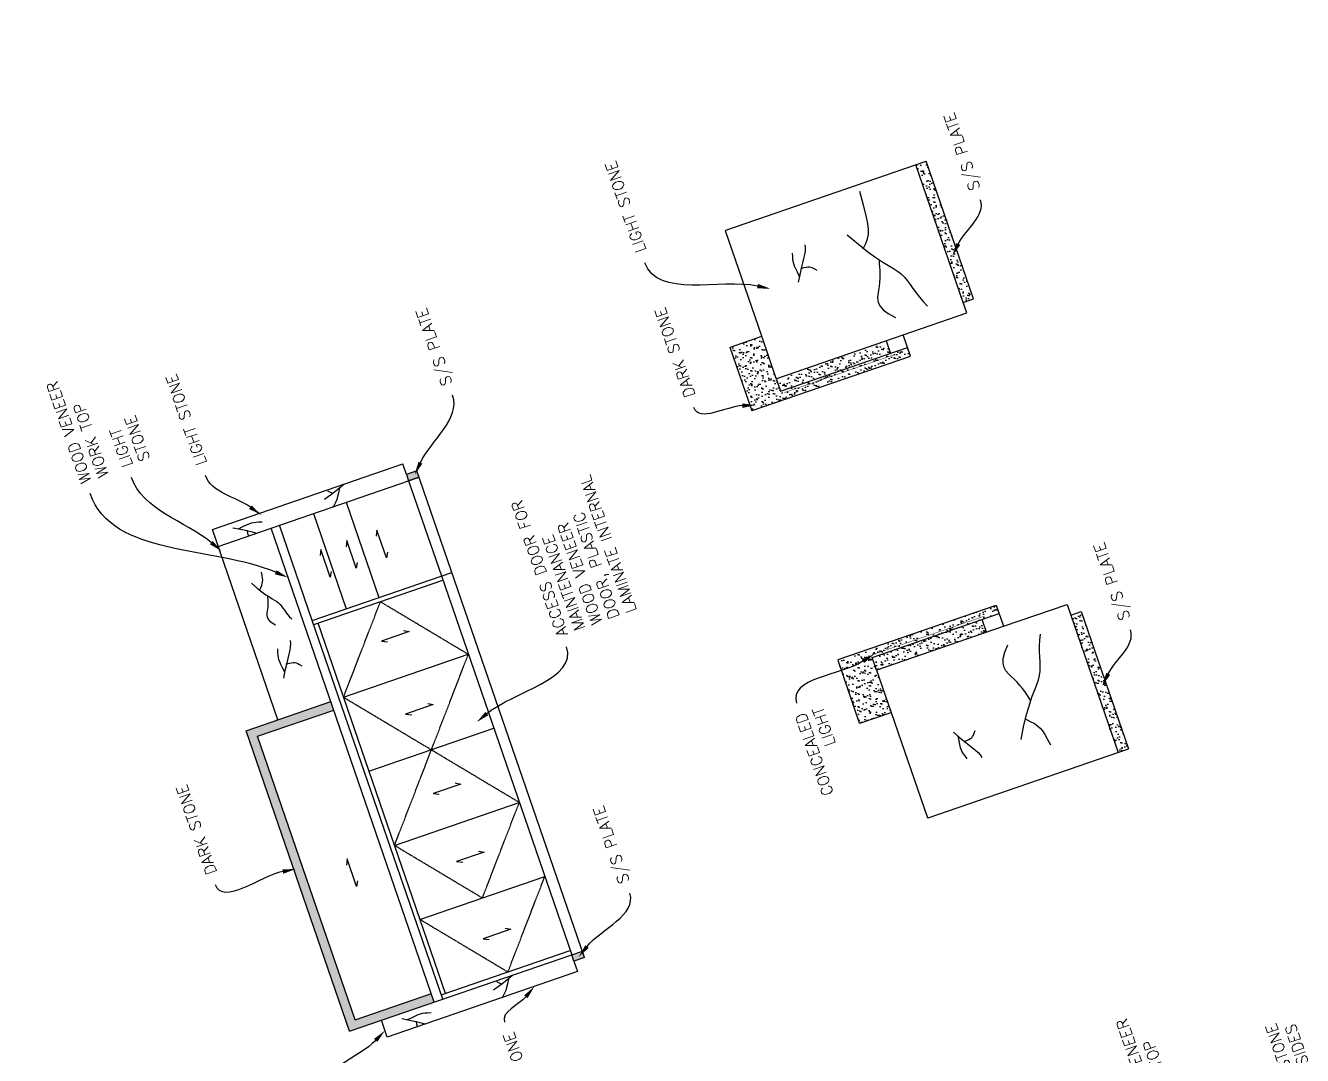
# Model space of a CAD drawing. Extents: x 760773 to 1075934, y 719259 to 1013331.
# Drawn here: x 816155 to 821862, y 824930 to 829532 of the extents above; entities that cross this region are included whole.
import ezdxf
from ezdxf import colors
from ezdxf.entities.mleader import LeaderData, LeaderLine
from ezdxf.math import Vec2, Vec3

# ---------------------------------------------------------------- set-up
doc = ezdxf.new("R2010")
doc.units = 0
doc.header["$MEASUREMENT"] = 0
doc.linetypes.add('CENTERX2', pattern=[4, 2.5, -0.5, 0.5, -0.5])
for name, color, linetype in [('A-TEXT', 7, 'Continuous'), ('EXIST1', 14, 'Continuous'), ('MED', 7, 'Continuous'), ('THICK', 1, 'Continuous'), ('THIN', 2, 'Continuous')]:
    doc.layers.add(name, color=color, linetype=linetype)
doc.styles.add('STANDARD1', font='romans')
pattern_1 = [(236.5, (813807.663, 818022.81), (13.73748, -36.02678), [0, -30.4, 0, -34, 0, -32.5]), (206.5, (813807.663, 818022.81), (-15.09112, -64.8915), [0, -16.4, 0, -27.4, 0, -10.5]), (166.5, (813830.923, 818030.82), (-58.85273, -20.38432), [0, -10, 0, -36, 0, -47]), (156.5, (813830.923, 818030.82), (-51.1321, -36.17115), [0, -5, 0, -23.6, 0, -27])]
pattern_2 = [(236.5, (814247.836, 817654.17), (13.73748, -36.02678), [0, -30.4, 0, -34, 0, -32.5]), (206.5, (814247.836, 817654.17), (-15.09112, -64.89149), [0, -16.4, 0, -27.4, 0, -10.5]), (166.5, (814271.096, 817662.18), (-58.85273, -20.38432), [0, -10, 0, -36, 0, -47]), (156.5, (814271.096, 817662.18), (-51.1321, -36.17115), [0, -5, 0, -23.6, 0, -27])]
pattern_3 = [(236.5, (814322.315, 817437.87), (13.73748, -36.02678), [0, -30.4, 0, -34, 0, -32.5]), (206.5, (814322.315, 817437.87), (-15.09112, -64.8915), [0, -16.4, 0, -27.4, 0, -10.5]), (166.5, (814345.574, 817445.878), (-58.85273, -20.38432), [0, -10, 0, -36, 0, -47]), (156.5, (814345.574, 817445.88), (-51.1321, -36.17115), [0, -5, 0, -23.6, 0, -27])]

msp = doc.modelspace()

# ---------------------------------------------------------------- hatches: boundary and pattern name
at = {"layer": 'THIN'}
h = msp.add_hatch(dxfattribs=at)
h.set_pattern_fill('AR-SAND', color=256, scale=20)
h.set_pattern_definition(pattern_2)
h.paths.add_polyline_path([(820344.84691, 828294.91689), (820392.12283, 828311.1953), (820180.50353, 828925.78237), (820133.2276, 828909.50396)])
h = msp.add_hatch(dxfattribs=at)
h.set_pattern_fill('AR-SAND', color=256, scale=20)
h.set_pattern_definition(pattern_2)
h.paths.add_polyline_path([(819510.1586, 827954.62962), (819445.04496, 828143.73334), (819303.21718, 828094.89811), (819400.88762, 827811.24254), (820110.02656, 828055.41866), (820097.00383, 828093.2394), (820021.36234, 828067.19395), (820001.82825, 828123.92506)])
h = msp.add_hatch(dxfattribs=at)
h.set_pattern_fill('AR-SAND', color=256, scale=20)
h.set_pattern_definition(pattern_1)
h.paths.add_polyline_path([(818606.03499, 825351.43988), (818653.31092, 825367.71829), (818643.54388, 825396.08385), (818596.26795, 825379.80544)])
h.paths.add_polyline_path([(817866.99528, 827497.76705), (817914.27121, 827514.04546), (817904.50417, 827542.41102), (817857.22824, 827526.13261)])
h = msp.add_hatch(dxfattribs=at)
h.set_pattern_fill('AR-SAND', color=256, scale=20)
h.set_pattern_definition(pattern_3)
h.paths.add_polyline_path([(819958.68814, 826652.00525), (820023.80177, 826462.90153), (819881.97398, 826414.06631), (819784.30354, 826697.72188), (820493.44247, 826941.898), (820506.46519, 826904.07725), (820430.82371, 826878.0318), (820450.3578, 826821.30069)])
h = msp.add_hatch(dxfattribs=at)
h.set_pattern_fill('AR-SAND', color=256, scale=20)
h.set_pattern_definition(pattern_3)
h.paths.add_polyline_path([(821037.55256, 826283.15358), (821084.82849, 826299.43199), (820873.20919, 826914.01906), (820825.93326, 826897.74066)])
h = msp.add_hatch(dxfattribs=at)
h.set_pattern_fill('AR-SAND', color=256, scale=20)
h.set_pattern_definition(pattern_1)
h.paths.add_polyline_path([(817192.01013, 826355.79724), (817532.39682, 826473.00177), (817519.37409, 826510.82252), (817141.16666, 826380.59526), (817603.47344, 825037.95888), (817981.68087, 825168.18614), (817968.65815, 825206.00688), (817628.27146, 825088.80235)])

# ---------------------------------------------------------------- linework, layer by layer
at = {"layer": 'EXIST1'}
for points in [[(819898.7518, 828533.67411), (819909.89291, 828558.29112), (819917.66631, 828579.03454), (819921.89582, 828598.92061), (819922.40528, 828620.96555), (819919.01854, 828648.18557), (819911.55944, 828683.5969), (819899.85182, 828730.21577), (819883.71951, 828791.05839)], [(819609.95304, 828384.67554), (819616.47883, 828418.79666), (819622.9, 828447.45911), (819628.86006, 828471.50572), (819634.00254, 828491.77931), (819637.97093, 828509.1227), (819640.40878, 828524.37871), (819640.95958, 828538.39016), (819639.26686, 828551.99988)], [(819827.12431, 828596.91291), (819876.97941, 828554.52599), (819919.62852, 828521.16994), (819955.85916, 828495.26454), (819986.45888, 828475.22954), (820012.21521, 828459.48473), (820033.91569, 828446.44987), (820052.34785, 828434.54474), (820068.29924, 828422.18909), (820082.52786, 828408.11736), (820095.67367, 828392.32251), (820108.34708, 828375.11219), (820121.15853, 828356.79403), (820134.71845, 828337.67565), (820149.63725, 828318.06468), (820166.52537, 828298.26877), (820185.99323, 828278.59553)], [(819614.42917, 828410.40677), (819604.62365, 828429.86204), (819597.23637, 828445.04123), (819591.90142, 828457.16863), (819588.25288, 828467.4685), (819585.92485, 828477.16511), (819584.55142, 828487.48275), (819583.76666, 828499.64569), (819583.20467, 828514.8782)], [(819968.53801, 828486.96314), (819969.4005, 828479.00388), (819970.46945, 828467.88804), (819971.53849, 828454.16477), (819972.40123, 828438.38316), (819972.8513, 828421.09236), (819972.68233, 828402.84148), (819971.68794, 828384.17965), (819969.66176, 828365.65599), (819966.69214, 828347.69954), (819964.04636, 828330.25903), (819963.2864, 828313.16308), (819965.97426, 828296.24034), (819973.67195, 828279.31944), (819987.94146, 828262.22902), (820010.34479, 828244.79771), (820042.44394, 828226.85416)], [(819620.80347, 828447.04967), (819633.71578, 828450.65361), (819643.80263, 828453.13154), (819651.88855, 828454.3915), (819658.79804, 828454.34156), (819665.35564, 828452.88977), (819672.38585, 828449.9442), (819680.7132, 828445.4129), (819691.16218, 828439.20393)], [(817578.06011, 827481.53577), (817551.30023, 827459.383), (817528.09709, 827441.3724), (817508.18884, 827426.62711), (817491.87705, 827414.68286)], [(817558.22326, 827464.54664), (817553.3945, 827443.3019), (817549.42421, 827426.89407), (817545.8149, 827414.1462), (817542.06908, 827403.88131), (817537.68926, 827394.92244), (817532.17796, 827386.09263), (817528.70129, 827381.28309)], [(817529.9743, 827440.35302), (817517.72355, 827445.79682), (817508.36835, 827450.30957), (817505.80575, 827451.83094)], [(817081.78107, 827287.91963), (817115.90218, 827281.39384), (817144.56464, 827274.97267), (817168.61125, 827269.01261), (817188.20795, 827264.04183)], [(817107.51229, 827283.4435), (817126.96756, 827293.24902), (817142.14676, 827300.6363), (817154.27415, 827305.97125), (817164.57402, 827309.61979), (817174.27064, 827311.94782), (817184.58828, 827313.32126), (817196.75122, 827314.10601), (817211.98372, 827314.668)], [(817144.1552, 827277.0692), (817147.75914, 827264.1569), (817150.23706, 827254.07004), (817150.6959, 827251.12539)], [(817200.88485, 827007.89196), (817206.4872, 827020.10813), (817210.59645, 827029.83349), (817213.31529, 827038.02215), (817214.74639, 827045.62819), (817214.99244, 827053.60572), (817214.15612, 827062.90883), (817212.34012, 827074.49161), (817209.64711, 827089.30817)], [(817165.0711, 827039.51137), (817189.99865, 827018.3179), (817211.32321, 827001.63988), (817229.43853, 826988.68718), (817244.73839, 826978.66968), (817257.61655, 826970.79727), (817268.46679, 826964.27985), (817277.68287, 826958.32728), (817285.65857, 826952.14946), (817292.77288, 826945.11359), (817299.34578, 826937.21616), (817305.68249, 826928.611), (817312.08821, 826919.45192), (817318.86817, 826909.89273), (817326.32757, 826900.08725), (817334.77163, 826890.18929), (817344.50556, 826880.35267)], [(817235.77795, 826984.53648), (817236.2092, 826980.55685), (817236.74367, 826974.99893), (817237.27819, 826968.13729), (817237.70956, 826960.24649), (817237.9346, 826951.60109), (817237.85011, 826942.47565), (817237.35292, 826933.14473), (817236.33983, 826923.8829), (817234.85502, 826914.90468), (817233.53213, 826906.18442), (817233.15215, 826897.63645), (817234.49608, 826889.17508), (817238.34492, 826880.71463), (817245.47968, 826872.16942), (817256.68134, 826863.45377), (817272.73092, 826854.48199)], [(817309.42658, 826616.01382), (817315.95237, 826650.13494), (817322.37354, 826678.79739), (817328.3336, 826702.844), (817333.47608, 826723.11759), (817337.44448, 826740.46098), (817339.88232, 826755.71699), (817340.43312, 826769.72844), (817338.7404, 826783.33816)], [(820603.88961, 826341.02269), (820617.07997, 826405.1179), (820630.15189, 826457.66024), (820642.75307, 826500.37979), (820654.5312, 826535.00665), (820665.13399, 826563.27091), (820674.20914, 826586.90267), (820681.40435, 826607.63201), (820686.36732, 826627.18905), (820688.9162, 826647.03774), (820689.55096, 826667.57761), (820688.94202, 826688.94206), (820687.75979, 826711.26449), (820686.6747, 826734.6783), (820686.35716, 826759.31688), (820687.4776, 826785.31364), (820690.70643, 826812.80198)], [(817313.90271, 826641.74505), (817304.09719, 826661.20032), (817296.70991, 826676.37951), (817291.37496, 826688.50691), (817287.72642, 826698.80678), (817285.3984, 826708.50339), (817284.02496, 826718.82103), (817283.2402, 826730.98397), (817282.67821, 826746.21648)], [(820647.63328, 826514.72726), (820643.41273, 826521.53025), (820637.41148, 826530.94775), (820629.805, 826542.42001), (820620.76872, 826555.38724), (820610.4781, 826569.28967), (820599.10859, 826583.56753), (820586.83563, 826597.66104), (820573.83468, 826611.01045), (820560.43949, 826623.33204), (820547.61713, 826635.44644), (820536.49296, 826648.45036), (820528.19234, 826663.44047), (820523.84066, 826681.5135), (820524.56327, 826703.76612), (820531.48556, 826731.29504), (820545.73288, 826765.19696)], [(817320.27702, 826678.38795), (817333.18932, 826681.99189), (817343.27617, 826684.46982), (817351.36209, 826685.72978), (817358.27159, 826685.67984), (817364.82918, 826684.22805), (817371.8594, 826681.28248), (817380.18674, 826676.75118), (817390.63573, 826670.54221)], [(820621.39914, 826434.95382), (820645.27062, 826422.59919), (820663.72195, 826412.33163), (820678.08977, 826402.7739), (820689.71072, 826392.54876), (820699.92141, 826380.27897), (820710.05849, 826364.58729), (820721.45858, 826344.09648), (820735.45831, 826317.42931)], [(820349.04155, 826332.09274), (820361.43539, 826337.2024), (820370.9095, 826341.45986), (820378.057, 826345.44518), (820383.47101, 826349.73845), (820387.74466, 826354.91973), (820391.47107, 826361.5691), (820395.24335, 826370.26664), (820399.65464, 826381.59242)], [(820302.08994, 826374.56403), (820328.23939, 826351.6939), (820350.94571, 826333.06085), (820370.44687, 826317.78124), (820386.98087, 826304.97146), (820400.78566, 826293.74787), (820412.09925, 826283.22686), (820421.1596, 826272.52479), (820428.20469, 826260.75804)], [(820321.4589, 826357.04333), (820325.70991, 826335.67549), (820329.2339, 826319.16605), (820332.49627, 826306.32501), (820335.96241, 826295.96234), (820340.09774, 826286.88803), (820345.36763, 826277.91204), (820352.23748, 826267.84437), (820361.1727, 826255.495)], [(818333.37823, 825287.93268), (818306.61835, 825265.77991), (818283.41521, 825247.7693), (818263.50696, 825233.02402), (818247.19517, 825221.07976)], [(818285.29242, 825246.74993), (818273.04167, 825252.19373), (818263.68647, 825256.70647), (818261.12387, 825258.22784)], [(818313.54137, 825270.94354), (818308.71262, 825249.6988), (818304.74233, 825233.29098), (818301.13302, 825220.5431), (818297.3872, 825210.27821), (818293.00738, 825201.31935), (818287.49608, 825192.48954), (818284.01941, 825187.67999)], [(817862.83041, 825089.8404), (817882.28568, 825099.64593), (817897.46488, 825107.03321), (817909.59227, 825112.36816), (817919.89214, 825116.01669), (817929.58876, 825118.34472), (817939.9064, 825119.71816), (817952.06933, 825120.50292), (817967.30184, 825121.06491)], [(817837.09919, 825094.31654), (817871.2203, 825087.79075), (817899.88276, 825081.36958), (817923.92937, 825075.40951), (817943.52607, 825070.43873)], [(817899.47332, 825083.4661), (817903.07726, 825070.5538), (817905.55518, 825060.46695), (817906.01402, 825057.5223)]]:
    msp.add_lwpolyline(points, dxfattribs=at)
at = {"layer": 'MED'}
for p, q in [((820344.84691, 828294.91689), (820133.2276, 828909.50396)), ((819512.04963, 827955.28076), (820077.46974, 828149.97052)), ((819510.1586, 827954.62962), (819445.04496, 828143.73334)), ((819529.69268, 827897.89851), (820097.00383, 828093.2394)), ((820001.82825, 828123.92506), (820021.36234, 828067.19395)), ((819512.04963, 827955.28076), (819509.50746, 827956.52066)), ((819510.1586, 827954.62962), (819529.69268, 827897.89851)), ((817857.22824, 827526.13261), (817866.99528, 827497.76705)), ((817252.40821, 827286.14775), (817914.27121, 827514.04546)), ((817436.73462, 826873.68712), (817290.22895, 827299.17048)), ((818013.50095, 827072.28369), (818596.26795, 825379.80544)), ((819939.15405, 826708.73636), (820506.46519, 826904.07725)), ((820825.93326, 826897.74066), (821037.55256, 826283.15358)), ((818031.90063, 825206.6306), (817462.15635, 826861.28811)), ((819960.57918, 826652.65638), (820525.99928, 826847.34614)), ((820450.3578, 826821.30069), (820430.82371, 826878.0318)), ((817576.10521, 826530.35661), (818133.96117, 826722.44182)), ((819958.68814, 826652.00525), (819939.15405, 826708.73636)), ((819958.68814, 826652.00525), (820023.80177, 826462.90153)), ((819960.57918, 826652.65638), (819959.33927, 826650.11421)), ((817192.01013, 826355.79724), (817532.39682, 826473.00177)), ((817690.05406, 826199.42511), (818247.91002, 826391.51032)), ((817628.27146, 825088.80235), (817192.01013, 826355.79724)), ((817804.00292, 825868.4936), (818361.85888, 826060.57882)), ((817917.95177, 825537.5621), (818475.80773, 825729.64731)), ((818012.99025, 825200.11924), (818589.75658, 825398.71581)), ((818606.03499, 825351.43988), (818596.26795, 825379.80544)), ((817628.27146, 825088.80235), (817968.65815, 825206.00688))]:
    msp.add_line(p, q, dxfattribs=at)
at = {"layer": 'THICK'}
for p, q in [((819284.15192, 828617.14376), (820180.50353, 828925.78237)), ((820392.12283, 828311.1953), (820180.50353, 828925.78237)), ((819284.15192, 828617.14376), (819282.91202, 828614.60159)), ((819445.04496, 828143.73334), (819282.91202, 828614.60159)), ((820344.84691, 828294.91689), (820392.12283, 828311.1953)), ((820361.12531, 828247.64096), (820344.84691, 828294.91689)), ((820077.46974, 828149.97052), (820361.12531, 828247.64096)), ((820110.02656, 828055.41866), (820077.46974, 828149.97052)), ((819305.10822, 828095.54925), (819303.86831, 828093.00708)), ((819400.23649, 827813.13358), (819303.86831, 828093.00708)), ((819305.10822, 828095.54925), (819445.04496, 828143.73334)), ((819402.77866, 827811.89368), (820110.02656, 828055.41866)), ((819402.77866, 827811.89368), (819400.23649, 827813.13358)), ((816989.98311, 827280.3972), (817840.94983, 827573.40854)), ((818653.31092, 825367.71829), (817904.50417, 827542.41102)), ((817282.99445, 826429.43048), (816989.98311, 827280.3972)), ((817016.02856, 827204.75571), (817252.40821, 827286.14775)), ((817981.68087, 825168.18614), (817252.40821, 827286.14775)), ((817436.73462, 826873.68712), (818060.77688, 827088.5621)), ((819786.19457, 826698.37302), (820493.44247, 826941.898)), ((820493.44247, 826941.898), (820525.99928, 826847.34614)), ((820525.99928, 826847.34614), (820809.65486, 826945.01658)), ((820809.65486, 826945.01658), (820825.93326, 826897.74066)), ((820825.93326, 826897.74066), (820873.20919, 826914.01906)), ((820873.20919, 826914.01906), (821084.82849, 826299.43199)), ((818019.50162, 825181.20887), (817436.73462, 826873.68712)), ((819786.19457, 826698.37302), (819784.95467, 826695.83084)), ((819784.95467, 826695.83084), (819881.32285, 826415.95734)), ((817141.16666, 826380.59526), (817519.37409, 826510.82252)), ((819883.86502, 826414.71744), (820023.80177, 826462.90153)), ((820023.80177, 826462.90153), (820185.93471, 825992.03328)), ((817603.47344, 825037.95888), (817141.16666, 826380.59526)), ((819883.86502, 826414.71744), (819881.32285, 826415.95734)), ((820188.47688, 825990.79338), (821084.82849, 826299.43199)), ((820188.47688, 825990.79338), (820185.93471, 825992.03328)), ((817603.47344, 825037.95888), (818643.54388, 825396.08385)), ((818622.3134, 825304.16395), (817771.34668, 825011.15262)), ((817771.34668, 825011.15262), (817745.30123, 825086.7941))]:
    msp.add_line(p, q, dxfattribs=at)
for points in [[(817904.50417, 827542.41102), (817857.22824, 827526.13261), (817840.94983, 827573.40854)], [(818653.31092, 825367.71829), (818606.03499, 825351.43988), (818622.3134, 825304.16395)]]:
    msp.add_lwpolyline(points, dxfattribs=at)
at = {"layer": 'THIN'}
for p, q in [((817914.27121, 827514.04546), (817866.99528, 827497.76705)), ((817866.99528, 827497.76705), (818013.50095, 827072.28369)), ((817441.51192, 827351.26138), (817588.01759, 826925.77802)), ((817588.0673, 827401.72444), (817734.57297, 826976.24109)), ((817443.24598, 826854.77675), (818020.01231, 827053.37332))]:
    msp.add_line(p, q, dxfattribs=at)
at = {"layer": 'THIN', "linetype": 'CENTERX2', "lineweight": 0, "ltscale": 0.2, "const_width": 2}
for points in [[(820041.28983, 828062.513), (819545.82353, 827891.91027)], [(820443.64491, 826893.98903), (819948.1786, 826723.3863)]]:
    msp.add_lwpolyline(points, dxfattribs=at)
at = {"layer": 'THIN'}
for points in [[(817637.90476, 827132.69725), (817633.3128, 827107.52683), (817590.76183, 827231.10383), (817587.88088, 827203.32713)], [(817772.30836, 827178.97612), (817767.7164, 827153.8057), (817725.16542, 827277.3827), (817722.28448, 827249.606)], [(817521.31365, 827092.55171), (817516.72169, 827067.3813), (817474.17072, 827190.9583), (817471.28977, 827163.18159)], [(817843.97432, 826828.35188), (817869.14474, 826823.75992), (817745.56774, 826781.20895), (817773.34444, 826778.328)], [(817952.2729, 826502.55202), (817977.44332, 826497.96006), (817853.86632, 826455.40908), (817881.64302, 826452.52813)], [(818074.60411, 826147.2764), (818099.77452, 826142.68444), (817976.19752, 826100.13347), (818003.97423, 826097.25252)], [(817639.24524, 825709.58671), (817634.65328, 825684.41629), (817592.10231, 825807.99329), (817589.22136, 825780.21659)], [(818179.3338, 825843.11928), (818204.50422, 825838.52732), (818080.92722, 825795.97635), (818108.70392, 825793.0954)], [(818298.14476, 825498.06721), (818323.31517, 825493.47525), (818199.73818, 825450.92427), (818227.51488, 825448.04333)]]:
    msp.add_lwpolyline(points, dxfattribs=at)
at = {"layer": 'THIN', "linetype": 'CENTERX2'}
for points in [[(817576.10521, 826530.35661), (817741.08433, 826957.33071), (818133.96117, 826722.44182)], [(817576.10521, 826530.35661), (817968.98204, 826295.46771), (818133.96117, 826722.44182)], [(817804.00292, 825868.4936), (817968.98204, 826295.46771), (818361.85888, 826060.57882)], [(817804.00292, 825868.4936), (818196.87975, 825633.60471), (818361.85888, 826060.57882)], [(817917.95177, 825537.5621), (818310.8286, 825302.67321), (818475.80773, 825729.64731)]]:
    msp.add_lwpolyline(points, dxfattribs=at)

# ---------------------------------------------------------------- leaders
at = {"layer": 'A-TEXT'}
ml = msp.add_multileader_mtext('Standard', dxfattribs=at)
ml.set_content('S/S PLATE', color=256, style='STANDARD1')
ml.set_leader_properties()
ml.build(insert=Vec2(0, 0))
ml.multileader.update_dxf_attribs({"leader_type": 2, "dogleg_length": 100, "arrow_head_size": 60})
ctx = ml.context
ctx.base_point, ctx.char_height, ctx.arrow_head_size, ctx.landing_gap_size, ctx.plane_origin, ctx.plane_x_axis, ctx.plane_y_axis = Vec3(820422.75278, 828752.63626), 50, 60, 50, Vec3(819379.05918, 828976.05542), Vec3(-0.3255681545, 0.9455185756), Vec3(-0.9455185756, -0.3255681545)
notes = []
notes.append((ctx, [(1, (1, 1, 0), (820455.30959, 828658.0844), (-0.3255681545, 0.9455185756), 100, [(0, [(820296.7107, 828502.30111)], 0, [])])]))
ctx.mtext.insert, ctx.mtext.text_direction, ctx.mtext.rotation, ctx.mtext.width, ctx.mtext.line_spacing_factor, ctx.mtext.flow_direction = Vec3(820374.95709, 828789.05992), Vec3(-0.3255681545, 0.9455185756), 1.9024088847, 763.4386165, 0.975, 5
ml = msp.add_multileader_mtext('Standard', dxfattribs=at)
ml.set_content('LIGHT STONE ', color=256, style='STANDARD1')
ml.set_leader_properties()
ml.build(insert=Vec2(0, 0))
ml.multileader.update_dxf_attribs({"leader_type": 2, "dogleg_length": 100, "arrow_head_size": 60})
ctx = ml.context
ctx.base_point, ctx.char_height, ctx.arrow_head_size, ctx.landing_gap_size, ctx.plane_origin, ctx.plane_x_axis, ctx.plane_y_axis = Vec3(818922.8418, 828472.39547), 50, 60, 50, Vec3(817776.88043, 828660.60101), Vec3(-0.3255681545, 0.9455185756), Vec3(-0.9455185756, -0.3255681545)
notes.append((ctx, [(1, (1, 1, 0), (818955.39862, 828377.84362), (-0.3255681545, 0.9455185756), 100, [(0, [(819485.14774, 828355.64431)], 0, [])])]))
ctx.mtext.insert, ctx.mtext.text_direction, ctx.mtext.rotation, ctx.mtext.width, ctx.mtext.line_spacing_factor, ctx.mtext.flow_direction = Vec3(818882.92543, 828511.5322), Vec3(-0.3255681545, 0.9455185756), 1.9024088847, 763.4386165, 0.975, 5
ml = msp.add_multileader_mtext('Standard', dxfattribs=at)
ml.set_content('S/S PLATE', color=256, style='STANDARD1')
ml.set_leader_properties()
ml.build(insert=Vec2(0, 0))
ml.multileader.update_dxf_attribs({"leader_type": 2, "dogleg_length": 100, "arrow_head_size": 60})
ctx = ml.context
ctx.base_point, ctx.char_height, ctx.arrow_head_size, ctx.landing_gap_size, ctx.plane_origin, ctx.plane_x_axis, ctx.plane_y_axis = Vec3(818063.9264, 827879.68803), 50, 60, 50, Vec3(816917.96502, 828067.89357), Vec3(-0.3255681545, 0.9455185756), Vec3(-0.9455185756, -0.3255681545)
notes.append((ctx, [(1, (1, 1, 0), (818096.48321, 827785.13618), (-0.3255681545, 0.9455185756), 100, [(0, [(817893.87413, 827524.44328)], 0, [])])]))
ctx.mtext.insert, ctx.mtext.text_direction, ctx.mtext.rotation, ctx.mtext.width, ctx.mtext.line_spacing_factor, ctx.mtext.flow_direction = Vec3(818016.13071, 827916.11169), Vec3(-0.3255681545, 0.9455185756), 1.9024088847, 763.4386165, 0.975, 5
ml = msp.add_multileader_mtext('Standard', dxfattribs=at)
ml.set_content('DARK STONE ', color=256, style='STANDARD1')
ml.set_leader_properties()
ml.build(insert=Vec2(0, 0))
ml.multileader.update_dxf_attribs({"leader_type": 2, "dogleg_length": 100, "arrow_head_size": 60})
ctx = ml.context
ctx.base_point, ctx.char_height, ctx.arrow_head_size, ctx.landing_gap_size, ctx.plane_origin, ctx.plane_x_axis, ctx.plane_y_axis = Vec3(819142.17107, 827824.97354), 50, 60, 50, Vec3(817930.81036, 828203.11255), Vec3(-0.3255681545, 0.9455185756), Vec3(-0.9455185756, -0.3255681545)
notes.append((ctx, [(1, (1, 1, 0), (819174.72789, 827730.42168), (-0.3255681545, 0.9455185756), 100, [(0, [(819418.34629, 827835.8295)], 0, [])])]))
ctx.mtext.insert, ctx.mtext.text_direction, ctx.mtext.rotation, ctx.mtext.width, ctx.mtext.line_spacing_factor, ctx.mtext.flow_direction = Vec3(819102.2547, 827864.11026), Vec3(-0.3255681545, 0.9455185756), 1.9024088847, 763.4386165, 0.975, 5
ml = msp.add_multileader_mtext('Standard', dxfattribs=at)
ml.set_content('LIGHT STONE ', color=256, style='STANDARD1')
ml.set_leader_properties()
ml.build(insert=Vec2(0, 0))
ml.multileader.update_dxf_attribs({"leader_type": 2, "dogleg_length": 100, "arrow_head_size": 60})
ctx = ml.context
ctx.base_point, ctx.char_height, ctx.arrow_head_size, ctx.landing_gap_size, ctx.plane_origin, ctx.plane_x_axis, ctx.plane_y_axis = Vec3(816959.02447, 827521.70198), 50, 60, 50, Vec3(816031.85003, 827074.50411), Vec3(-0.3255681545, 0.9455185756), Vec3(-0.9455185756, -0.3255681545)
notes.append((ctx, [(0, (1, 1, 0), (816991.58129, 827427.15012), (-0.3255681545, 0.9455185756), 100, [(0, [(817208.91866, 827345.09782)], 0, [])])]))
ctx.mtext.insert, ctx.mtext.text_direction, ctx.mtext.rotation, ctx.mtext.width, ctx.mtext.line_spacing_factor, ctx.mtext.flow_direction = Vec3(816919.1081, 827560.83871), Vec3(-0.3255681545, 0.9455185756), 1.9024088847, 763.4386165, 0.975, 5
ml = msp.add_multileader_mtext('Standard', dxfattribs=at)
ml.set_content('WOOD VENEER \\PWORK TOP ', color=256, style='STANDARD1')
ml.set_leader_properties()
ml.build(insert=Vec2(0, 0))
ml.multileader.update_dxf_attribs({"leader_type": 2, "dogleg_length": 100, "arrow_head_size": 60})
ctx = ml.context
ctx.base_point, ctx.char_height, ctx.arrow_head_size, ctx.landing_gap_size, ctx.plane_origin, ctx.plane_x_axis, ctx.plane_y_axis = Vec3(816443.59954, 827440.21482), 50, 60, 50, Vec3(815675.21328, 827434.66746), Vec3(-0.3255681545, 0.9455185756), Vec3(-0.9455185756, -0.3255681545)
notes.append((ctx, [(1, (1, 1, 0), (816476.15636, 827345.66296), (-0.3255681545, 0.9455185756), 100, [(0, [(817328.39121, 827065.4771)], 0, [])])]))
ctx.mtext.insert, ctx.mtext.text_direction, ctx.mtext.rotation, ctx.mtext.width, ctx.mtext.line_spacing_factor, ctx.mtext.flow_direction = Vec3(816403.68317, 827479.35154), Vec3(-0.3255681545, 0.9455185756), 1.9024088847, 763.4386165, 0.975, 5
ml = msp.add_multileader_mtext('Standard', dxfattribs=at)
ml.set_content('LIGHT STONE ', color=256, style='STANDARD1')
ml.set_leader_properties()
ml.build(insert=Vec2(0, 0))
ml.multileader.update_dxf_attribs({"leader_type": 2, "dogleg_length": 100, "arrow_head_size": 60})
ctx = ml.context
ctx.base_point, ctx.char_height, ctx.arrow_head_size, ctx.landing_gap_size, ctx.plane_origin, ctx.plane_x_axis, ctx.plane_y_axis = Vec3(816628.23264, 827513.09374), 50, 60, 50, Vec3(815601.59977, 827913.96051), Vec3(-0.3255681545, 0.9455185756), Vec3(-0.9455185756, -0.3255681545)
notes.append((ctx, [(0, (1, 1, 0), (816660.78945, 827418.54189), (-0.3255681545, 0.9455185756), 100, [(0, [(817031.52578, 827183.59465)], 0, [])])]))
ctx.mtext.insert, ctx.mtext.text_direction, ctx.mtext.rotation, ctx.mtext.width, ctx.mtext.defined_height, ctx.mtext.line_spacing_factor, ctx.mtext.flow_direction = Vec3(816588.31626, 827552.23047), Vec3(-0.3255681545, 0.9455185756), 1.9024088847, 322.7732963, 50, 0.975, 5
ml = msp.add_multileader_mtext('Standard', dxfattribs=at)
ml.set_content('ACCESS DOOR FOR MAINTENANCE  WOOD VENEER \\PDOOR, PLASTIC LAMINATE INTERNAL', color=256, style='STANDARD1')
ml.set_leader_properties()
ml.build(insert=Vec2(0, 0))
ml.multileader.update_dxf_attribs({"leader_type": 2, "dogleg_length": 100, "arrow_head_size": 60})
ctx = ml.context
ctx.base_point, ctx.char_height, ctx.arrow_head_size, ctx.landing_gap_size, ctx.plane_origin, ctx.plane_x_axis, ctx.plane_y_axis = Vec3(818572.57707, 826756.39814), 50, 60, 50, Vec3(817136.82651, 826955.80078), Vec3(-0.3255681545, 0.9455185756), Vec3(-0.9455185756, -0.3255681545)
notes.append((ctx, [(1, (1, 1, 0), (818605.13389, 826661.84628), (-0.3255681545, 0.9455185756), 100, [(0, [(818170.84792, 826418.68259)], 0, [])])]))
ctx.mtext.insert, ctx.mtext.text_direction, ctx.mtext.rotation, ctx.mtext.width, ctx.mtext.line_spacing_factor, ctx.mtext.flow_direction = Vec3(818532.6607, 826795.53486), Vec3(-0.3255681545, 0.9455185756), 1.9024088847, 763.4386165, 0.975, 5
ml = msp.add_multileader_mtext('Standard', dxfattribs=at)
ml.set_content('S/S PLATE', color=256, style='STANDARD1')
ml.set_leader_properties()
ml.build(insert=Vec2(0, 0))
ml.multileader.update_dxf_attribs({"leader_type": 2, "dogleg_length": 100, "arrow_head_size": 60})
ctx = ml.context
ctx.base_point, ctx.char_height, ctx.arrow_head_size, ctx.landing_gap_size, ctx.plane_origin, ctx.plane_x_axis, ctx.plane_y_axis = Vec3(821092.93568, 826831.83964), 50, 60, 50, Vec3(820049.24208, 827055.2588), Vec3(-0.3255681545, 0.9455185756), Vec3(-0.9455185756, -0.3255681545)
notes.append((ctx, [(1, (1, 1, 0), (821125.4925, 826737.28778), (-0.3255681545, 0.9455185756), 100, [(0, [(820966.8936, 826581.50449)], 0, [])])]))
ctx.mtext.insert, ctx.mtext.text_direction, ctx.mtext.rotation, ctx.mtext.width, ctx.mtext.line_spacing_factor, ctx.mtext.flow_direction = Vec3(821045.13999, 826868.26329), Vec3(-0.3255681545, 0.9455185756), 1.9024088847, 763.4386165, 0.975, 5
ml = msp.add_multileader_mtext('Standard', dxfattribs=at)
ml.set_content('CONCEALED LIGHT', color=256, style='STANDARD1')
ml.set_leader_properties()
ml.build(insert=Vec2(0, 0))
ml.multileader.update_dxf_attribs({"leader_type": 2, "dogleg_length": 100, "arrow_head_size": 60})
ctx = ml.context
ctx.base_point, ctx.char_height, ctx.arrow_head_size, ctx.landing_gap_size, ctx.plane_origin, ctx.plane_x_axis, ctx.plane_y_axis = Vec3(819768.49179, 826018.20816), 50, 60, 50, Vec3(818434.74305, 826450.0997), Vec3(-0.3255681545, 0.9455185756), Vec3(-0.9455185756, -0.3255681545)
ctx.text_align_type = 2
notes.append((ctx, [(0, (1, 1, 0), (819568.49992, 826599.02672), (0.3255681545, -0.9455185756), 100, [(0, [(819948.1786, 826723.3863)], 0, [])])]))
ctx.mtext.insert, ctx.mtext.text_direction, ctx.mtext.rotation, ctx.mtext.width, ctx.mtext.alignment, ctx.mtext.line_spacing_factor, ctx.mtext.flow_direction = Vec3(819593.69718, 826449.05973), Vec3(-0.3255681545, 0.9455185756), 1.9024088847, 556.1128968, 3, 0.975, 5
ml = msp.add_multileader_mtext('Standard', dxfattribs=at)
ml.set_content('S/S PLATE', color=256, style='STANDARD1')
ml.set_leader_properties()
ml.build(insert=Vec2(0, 0))
ml.multileader.update_dxf_attribs({"leader_type": 2, "dogleg_length": 100, "arrow_head_size": 60})
ctx = ml.context
ctx.base_point, ctx.char_height, ctx.arrow_head_size, ctx.landing_gap_size, ctx.plane_origin, ctx.plane_x_axis, ctx.plane_y_axis = Vec3(818855.47261, 825655.11069), 50, 60, 50, Vec3(817709.51123, 825843.31623), Vec3(-0.3255681545, 0.9455185756), Vec3(-0.9455185756, -0.3255681545)
notes.append((ctx, [(1, (1, 1, 0), (818888.02943, 825560.55883), (-0.3255681545, 0.9455185756), 100, [(0, [(818627.16275, 825369.56192)], 0, [])])]))
ctx.mtext.insert, ctx.mtext.text_direction, ctx.mtext.rotation, ctx.mtext.width, ctx.mtext.line_spacing_factor, ctx.mtext.flow_direction = Vec3(818807.67692, 825691.53434), Vec3(-0.3255681545, 0.9455185756), 1.9024088847, 763.4386165, 0.975, 5
ml = msp.add_multileader_mtext('Standard', dxfattribs=at)
ml.set_content('DARK STONE ', color=256, style='STANDARD1')
ml.set_leader_properties()
ml.build(insert=Vec2(0, 0))
ml.multileader.update_dxf_attribs({"leader_type": 2, "dogleg_length": 100, "arrow_head_size": 60})
ctx = ml.context
ctx.base_point, ctx.char_height, ctx.arrow_head_size, ctx.landing_gap_size, ctx.plane_origin, ctx.plane_x_axis, ctx.plane_y_axis = Vec3(817003.60909, 825692.46976), 50, 60, 50, Vec3(815996.68318, 825928.54905), Vec3(-0.3255681545, 0.9455185756), Vec3(-0.9455185756, -0.3255681545)
notes.append((ctx, [(1, (1, 1, 0), (817036.16591, 825597.9179), (-0.3255681545, 0.9455185756), 100, [(0, [(817363.8806, 825762.96708)], 0, [])])]))
ctx.mtext.insert, ctx.mtext.text_direction, ctx.mtext.rotation, ctx.mtext.width, ctx.mtext.line_spacing_factor, ctx.mtext.flow_direction = Vec3(816963.69272, 825731.60648), Vec3(-0.3255681545, 0.9455185756), 1.9024088847, 402.4410599, 0.975, 5
ml = msp.add_multileader_mtext('Standard', dxfattribs=at)
ml.set_content('LIGHT STONE \\PBOTH SIDES', color=256, style='STANDARD1')
ml.set_leader_properties()
ml.build(insert=Vec2(0, 0))
ml.multileader.update_dxf_attribs({"leader_type": 2, "dogleg_length": 100, "arrow_head_size": 60})
ctx = ml.context
ctx.base_point, ctx.char_height, ctx.arrow_head_size, ctx.landing_gap_size, ctx.plane_origin, ctx.plane_x_axis, ctx.plane_y_axis = Vec3(821873.4622, 824618.69149), 50, 60, 50, Vec3(820564.25095, 825059.03196), Vec3(-0.3255681545, 0.9455185756), Vec3(-0.9455185756, -0.3255681545)
notes.append((ctx, [(1, (1, 1, 0), (821906.01901, 824524.13963), (-0.3255681545, 0.9455185756), 100, [(1, [(822115.48755, 824707.31259), (822218.88685, 824615.42802)], 0, [])])]))
ctx.mtext.insert, ctx.mtext.text_direction, ctx.mtext.rotation, ctx.mtext.width, ctx.mtext.line_spacing_factor, ctx.mtext.flow_direction = Vec3(821833.54583, 824657.82821), Vec3(-0.3255681545, 0.9455185756), 1.9024088847, 763.4386165, 0.975, 5
ml = msp.add_multileader_mtext('Standard', dxfattribs=at)
ml.set_content('WOOD VENEER \\PWORK TOP ', color=256, style='STANDARD1')
ml.set_leader_properties()
ml.build(insert=Vec2(0, 0))
ml.multileader.update_dxf_attribs({"leader_type": 2, "dogleg_length": 100, "arrow_head_size": 60})
ctx = ml.context
ctx.base_point, ctx.char_height, ctx.arrow_head_size, ctx.landing_gap_size, ctx.plane_origin, ctx.plane_x_axis, ctx.plane_y_axis = Vec3(821223.70771, 824592.32992), 50, 60, 50, Vec3(820043.58342, 824879.75175), Vec3(-0.3255681545, 0.9455185756), Vec3(-0.9455185756, -0.3255681545)
notes.append((ctx, [(1, (1, 1, 0), (821256.26452, 824497.77806), (-0.3255681545, 0.9455185756), 100, [(0, [(820983.05297, 824310.07675)], 0, [])])]))
ctx.mtext.insert, ctx.mtext.text_direction, ctx.mtext.rotation, ctx.mtext.width, ctx.mtext.line_spacing_factor, ctx.mtext.flow_direction = Vec3(821183.79133, 824631.46665), Vec3(-0.3255681545, 0.9455185756), 1.9024088847, 763.4386165, 0.975, 5
ml = msp.add_multileader_mtext('Standard', dxfattribs=at)
ml.set_content('LIGHT STONE ', color=256, style='STANDARD1')
ml.set_leader_properties()
ml.build(insert=Vec2(0, 0))
ml.multileader.update_dxf_attribs({"leader_type": 2, "dogleg_length": 100, "arrow_head_size": 60})
ctx = ml.context
ctx.base_point, ctx.char_height, ctx.arrow_head_size, ctx.landing_gap_size, ctx.plane_origin, ctx.plane_x_axis, ctx.plane_y_axis = Vec3(818481.48596, 824538.17797), 50, 60, 50, Vec3(817335.52458, 824726.38351), Vec3(-0.3255681545, 0.9455185756), Vec3(-0.9455185756, -0.3255681545)
ctx.text_align_type = 2
notes.append((ctx, [(0, (1, 1, 0), (818262.8902, 825173.02616), (0.3255681545, -0.9455185756), 100, [(0, [(818429.66144, 825237.82857)], 0, [])])]))
ctx.mtext.insert, ctx.mtext.text_direction, ctx.mtext.rotation, ctx.mtext.width, ctx.mtext.alignment, ctx.mtext.line_spacing_factor, ctx.mtext.flow_direction = Vec3(818288.08746, 825023.05917), Vec3(-0.3255681545, 0.9455185756), 1.9024088847, 763.4386165, 3, 0.975, 5
ml = msp.add_multileader_mtext('Standard', dxfattribs=at)
ml.set_content('LIGHT STONE ', color=256, style='STANDARD1')
ml.set_leader_properties()
ml.build(insert=Vec2(0, 0))
ml.multileader.update_dxf_attribs({"leader_type": 2, "dogleg_length": 100, "arrow_head_size": 60})
ctx = ml.context
ctx.base_point, ctx.char_height, ctx.arrow_head_size, ctx.landing_gap_size, ctx.plane_origin, ctx.plane_x_axis, ctx.plane_y_axis = Vec3(820008.91722, 824285.02353), 50, 60, 50, Vec3(819052.05956, 824538.34271), Vec3(-0.3255681545, 0.9455185756), Vec3(-0.9455185756, -0.3255681545)
notes.append((ctx, [(1, (1, 1, 0), (820041.47404, 824190.47168), (-0.3255681545, 0.9455185756), 100, [(0, [(820434.9034, 824121.33371)], 0, [])])]))
ctx.mtext.insert, ctx.mtext.text_direction, ctx.mtext.rotation, ctx.mtext.width, ctx.mtext.line_spacing_factor, ctx.mtext.flow_direction = Vec3(819969.00085, 824324.16026), Vec3(-0.3255681545, 0.9455185756), 1.9024088847, 763.4386165, 0.975, 5
ml = msp.add_multileader_mtext('Standard', dxfattribs=at)
ml.set_content('LIGHT STONE ', color=256, style='STANDARD1')
ml.set_leader_properties()
ml.build(insert=Vec2(0, 0))
ml.multileader.update_dxf_attribs({"leader_type": 2, "dogleg_length": 100, "arrow_head_size": 60})
ctx = ml.context
ctx.base_point, ctx.char_height, ctx.arrow_head_size, ctx.landing_gap_size, ctx.plane_origin, ctx.plane_x_axis, ctx.plane_y_axis = Vec3(817680.43412, 824218.69879), 50, 60, 50, Vec3(816485.57533, 824548.91274), Vec3(-0.3255681545, 0.9455185756), Vec3(-0.9455185756, -0.3255681545)
ctx.text_align_type = 2
notes.append((ctx, [(0, (1, 1, 0), (817461.83836, 824853.54698), (0.3255681545, -0.9455185756), 100, [(0, [(817761.2759, 825040.40028)], 0, [])])]))
ctx.mtext.insert, ctx.mtext.text_direction, ctx.mtext.rotation, ctx.mtext.width, ctx.mtext.alignment, ctx.mtext.line_spacing_factor, ctx.mtext.flow_direction = Vec3(817487.03562, 824703.57999), Vec3(-0.3255681545, 0.9455185756), 1.9024088847, 763.4386165, 3, 0.975, 5
for ctx, leaders in notes:
    for number, flags, end, landing, length, lines in leaders:
        leader = LeaderData()
        leader.index, (leader.has_last_leader_line, leader.has_dogleg_vector, leader.attachment_direction) = number, flags
        leader.last_leader_point, leader.dogleg_vector, leader.dogleg_length = Vec3(end), Vec3(landing), length
        for number, points, colour, breaks in lines:
            line = LeaderLine()
            line.index, line.vertices, line.color, line.breaks = number, Vec3.list(points), colors.encode_raw_color(colour), breaks
            leader.lines.append(line)
        ctx.leaders.append(leader)

doc.saveas('drawing.dxf')
